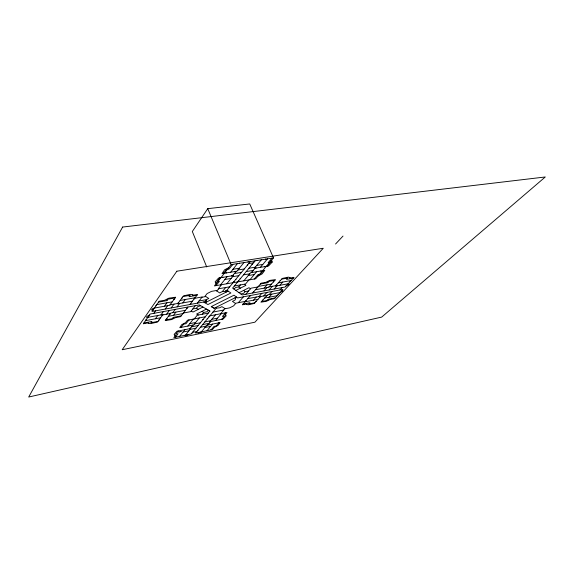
<?xml version="1.0" encoding="UTF-8"?>
<svg xmlns="http://www.w3.org/2000/svg" width="574" height="574" viewBox="0 0 574 574"><rect width="100%" height="100%" fill="white"/><g stroke="black" fill="none" stroke-linecap="round" stroke-linejoin="round"><path stroke-width="0.86" d="M154.37 308.08L169.732 305.289L175.601 297.217L168.878 298.164L164.573 300.274L159.177 301.228L151.974 311.488L203.655 301.996L205.607 301.314L206.453 299.635L208.793 298.451L205.097 296.141L207.099 293.587L211.476 291.37L216.118 290.552L219.684 292.927L222.339 291.585L225.317 291.37L226.307 292.044M205.607 301.314L206.604 301.981L205.6 301.321L206.453 299.635L199.042 300.984M273.504 257.898L231.157 264.6L214.411 285.917L255.717 278.777L273.504 257.898L249.733 203.957L207.752 208.663L192.319 231.509L206.712 266.953M153.839 313.354L155.547 310.835M145.538 320.658L155.432 318.778L157.793 315.499M164.444 306.251L166.926 302.799L172.193 301.895M160.993 314.896L163.396 311.582M165.226 309.056L167.687 305.662M147.848 317.365L163.009 314.516L157.498 322.071L150.639 323.607L148.192 323.298L148.551 322.796L143.335 323.793L150.187 314.028L199.336 304.923L209.89 311.108L191.25 333.968L173.836 337.555L175.644 335.259L174.711 335.453L174.977 335.13L174.101 334.412L176.943 331.277L190.833 328.464L185.438 335.166M166.589 314.215L169.337 310.484M171.188 307.958L174.001 304.134M187.949 307.033L180.566 316.661L175.594 317.609L171.554 319.582L165.204 320.593L170.779 313.06L185.431 310.312M192.441 301.171L177.603 303.861L183.58 295.811L190.554 294.347L192.893 294.792L192.477 295.337L197.607 294.426L189.865 304.529M172.767 312.687L175.221 309.393M177.101 306.875L179.612 303.495M168.397 316.281L173.448 315.363L175.895 312.105M182.783 302.921L185.352 299.499L195.052 297.755M205.284 316.755L187.447 320.242L185.524 322.681L181.728 324.654L179.755 327.682L187.82 326.075L193.309 319.094M228.789 267.613L224.527 269.866L222.023 273.633L230.683 272.205L237.457 263.602M195.382 305.655L190.719 311.639L183.343 313.038M197.348 303.151L202.177 296.959L194.629 298.315M178.227 331.019L175.737 334.197L178.105 333.709L175.314 337.254M181.04 327.431L183.601 324.167L186.005 323.686L188.961 319.94M219.935 277.823L216.879 281.726L219.426 281.296L215.996 285.637M223.401 273.403L226.558 269.378L229.141 268.962L232.786 264.341M192.821 308.934L196.466 308.252L197.721 306.652L200.685 305.712M218.005 281.691L218.292 281.332M227.706 269.364L228 268.984M178.945 332.49L179.54 331.729L181.262 331.377L180.867 331.88M222.647 277.529L222.942 277.163M226.127 273.116L226.429 272.743M179.554 336.378L184.972 329.655M220.545 284.855L227.175 276.618L233.46 275.556L226.852 283.764M194.292 318.9L197.219 315.226L208.262 313.095M221.586 284.675L218.278 288.815L229.722 286.806M239.258 263.488L239.566 263.1M231.494 276.051L231.788 275.678M235.017 271.667L235.311 271.294M190.059 328.622L192.929 325.056M232.635 275.699L236.158 271.315M185.022 335.252L185.603 335.754L187.562 335.345L188.172 334.599M199.329 317.917L193.703 324.906L187.82 326.075M202.263 314.251L203.748 312.414L206.705 311.847L208.613 310.362M243.921 262.583L236.99 271.179L230.683 272.205M247.946 262.11L248.262 261.722M250.3 261.572L226.888 290.272L225.309 291.37L226.199 290.394M207.006 330.71L212.524 324.088L220.122 322.552L217.998 325.458L214.375 327.324L212.437 329.591L195.598 333.071L215.587 308.984L211.275 306.588L234.005 295.187L237.629 297.913L282.932 289.425L274.422 298.674L270.132 299.499L266.336 301.336L260.912 302.182L267.427 294.943L280.033 292.575M249.92 279.782L256.664 271.689M255.071 260.818L232.599 288.112L242.171 294.921L285.142 287.022L294.046 277.35L289.648 278.132L290.121 277.608L288.342 277.134L282.315 278.412L275.369 286.117L288.105 283.807M222.339 291.585L225.704 287.509M257.08 260.661L257.396 260.28M198.64 332.439L198.023 333.185L201.718 331.801M201.316 331.887L206.862 325.228L212.524 324.088M215.602 314.739L209.819 321.684L223.15 319.015L226.213 315.851L225.532 315.083L225.826 314.746L224.936 314.925L226.981 312.514L209.74 315.887M233.84 288.995L235.806 287.445L238.784 286.921L240.456 284.912M243.842 280.829L250.623 272.693L264.779 270.332L262.117 273.906L258.078 276.015M261.342 259.821L254.239 268.352L268.481 266.006L272.162 262.167L271.803 262.225L272.298 261.651L271.581 261.105L271.94 260.696L270.985 260.854M207.616 325.078L210.572 321.533M251.426 272.557L255.043 268.216M252.23 272.578L252.538 272.212M255.861 268.237L256.169 267.871M265.532 259.326L265.848 258.946M220.61 313.763L224.979 308.561M248.929 279.954L245.5 284.03L234.35 285.981M215.508 320.543L221.421 313.605M260.323 267.341L267.563 258.838M260.668 271.172L260.976 270.813M264.341 266.838L264.657 266.472M211.045 329.878L214.016 326.384L216.254 325.924L218.924 322.796M225.553 312.794L222.418 316.489L224.685 316.037L221.944 319.252M254.232 279.036L257.855 274.767L260.237 274.365L263.502 270.541M271.976 258.142L268.13 262.67L270.548 262.282L267.19 266.214M269.184 262.662L269.5 262.289M248.614 290.968L245.177 291.592L243.799 293.214L241.008 294.089M235.362 303.359L238.361 302.685L243.462 296.744M245.794 294.254L250.989 288.198L257.877 286.957M250.515 295.438L242.357 304.823L246.849 303.962L246.418 304.442L248.312 304.801L254.275 303.459L260.747 296.191L247.731 298.631M252.632 292.998L261.163 283.176L265.769 282.358L269.802 280.399L275.484 279.617L268.625 287.344L255.473 289.727M244.983 301.802L253.486 300.188L256.269 297.031M264.097 288.162L267.01 284.862L271.502 284.094M259.017 296.521L261.837 293.336M263.99 290.91L266.874 287.66M263.724 295.976L266.939 292.388M269.098 289.97L272.385 286.304M269.134 294.62L271.99 291.456M274.171 289.038L277.242 285.723M216.757 290.975L218.794 288.722M264.65 298.035L268.984 297.253L271.825 294.118M279.811 285.314L282.788 282.035L291.111 280.543M279.925 289.985L282.128 287.581M335.568 244.007L343.015 236.072M204.99 302.799L228.136 291.126L226.895 290.265L230.877 292.998L207.896 304.557L203.655 301.996M202.923 307.025L192.986 312.034L191.192 311.036M235.864 290.43L245.894 285.378L244.366 284.223M209.883 311.108L206.453 309.092L196.617 314.043L198.36 315.011M239.049 292.704L248.98 287.703L250.458 288.822M236.639 296.988L214.088 308.303L211.275 306.595M191.58 333.257L192.168 333.135M195.935 332.36L196.516 332.238M175.278 336.981L175.874 336.859M211.038 329.612L211.605 329.49M193.094 331.399L193.682 331.277M197.463 330.502L198.044 330.387M192.541 332.382L196.896 331.485M177.667 331.406L178.277 331.284M218.364 323.169L218.938 323.054M190.094 329.376L195.956 328.192M200.34 327.302L206.109 326.132M183.027 332.016L188.946 330.811M204.925 327.553L210.644 326.391M191.486 326.85L198.145 325.508M202.543 324.626L209.087 323.313M190.051 328.321L190.647 328.206M207.623 324.776L208.204 324.662M194.356 323.958L200.355 322.803M204.774 321.921L210.744 320.694M180.997 327.158L181.606 327.037M221.93 318.986L222.504 318.871M192.333 325.48L192.936 325.365M209.976 321.957L210.558 321.835M155.432 318.778L160.641 317.752M253.486 300.188L257.97 299.305M202.715 319.603L203.311 319.481M207.149 318.728L207.745 318.606M189.65 323.693L195.634 322.502M211.799 319.295L217.589 318.154M188.372 320.357L188.989 320.242M224.965 313.203L225.546 313.088M204.315 317.637L204.911 317.515M208.764 316.762L209.359 316.647M157.994 321.397L150.998 322.739L151.916 321.454L143.895 322.99M165.707 319.912L172.552 318.599L173.506 317.329L181.176 315.865M254.856 302.807L248.843 303.962L249.927 302.728L243.032 304.048M261.507 301.529L267.398 300.396L268.51 299.176L275.125 297.913M212.846 312.105L223.767 310.003M158.704 320.034L159.357 319.905M166.438 318.556L167.084 318.427M255.796 301.486L256.356 301.379M262.454 300.216L263.014 300.109M151.127 322.158L151.787 322.036M172.702 318.025L173.348 317.903M249.094 303.402L249.668 303.287M267.678 299.843L268.23 299.736M145.896 319.732L146.571 319.603M183.364 312.651L184.003 312.529M245.521 300.905L246.103 300.798M277.744 294.814L278.297 294.713M238.361 302.685L245.363 301.357M173.448 315.363L182.941 313.562M268.984 297.253L277.163 295.703M180.121 300.475L185.352 299.499M278.297 282.874L282.788 282.035M147.683 317.594L146.42 317.25L147.202 316.131L148.946 315.8M279.832 292.797L282.803 290.839L281.389 291.104M162.693 314.947L170.464 313.49M260.381 296.607L267.053 295.352M161.99 315.528L162.65 315.399M169.761 314.064L170.413 313.942M259.656 297.153L260.223 297.045M266.336 295.897L266.896 295.789M149.039 315.248L149.714 315.119M186.758 308.231L187.397 308.109M249.26 296.6L249.841 296.493M281.655 290.573L282.207 290.466M153.236 309.687L151.486 310.01L152.289 308.855L154.535 307.836M286.713 285.321L288.134 285.063L289.138 283.979L288.313 283.578M152.454 310.383L153.136 310.254M190.432 303.431L191.07 303.316M253.313 291.929L253.902 291.822M285.888 285.967L286.44 285.866M155.726 305.727L156.408 305.605M193.933 298.853L194.586 298.731M257.188 287.466L257.776 287.366M289.92 281.583L290.48 281.482M170.105 304.371L170.779 304.249M177.997 302.943L178.657 302.821M269.17 286.455L269.744 286.354M275.929 285.235L276.503 285.127M170.055 304.844L177.933 303.416M268.998 286.914L275.75 285.694M156.802 304.615L166.926 302.799M258.35 286.412L267.01 284.862M201.955 297.239L205.765 296.557M175.056 297.963L167.823 299.241L166.826 300.64L158.56 302.103M183.027 296.557L190.094 295.309L189.054 296.693L196.947 295.287M274.853 280.334L268.675 281.425L267.498 282.76L260.438 284.008M281.676 279.129L287.725 278.06L286.519 279.38L293.285 278.175M166.984 300.001L167.665 299.879M189.241 296.062L189.901 295.94M267.793 282.143L268.374 282.042M286.835 278.77L287.402 278.67M173.585 299.578L174.259 299.463M181.549 298.164L182.216 298.049M273.238 281.87L273.82 281.769M280.055 280.657L280.629 280.557M233.525 281.805L234.156 281.698M238.188 281.002L238.813 280.894M215.996 285.292L216.642 285.178M254.268 278.691L254.87 278.584M235.383 279.531L236.007 279.423M240.054 278.734L240.678 278.627M216.628 283.097L215.623 283.262L215.946 282.867L215.142 281.877L218.558 278.053L227.175 276.618M232.384 276.754L238.841 275.62M243.534 274.831L249.79 273.827M224.807 279.502L231.15 278.433M248.248 275.542L254.361 274.508M232.671 275.305L233.309 275.204M251.477 272.169L252.101 272.069M219.297 278.275L219.95 278.168M262.863 270.985L263.473 270.885M235.476 271.818L236.122 271.71M254.361 268.711L254.985 268.61M234.393 273.518L241.518 272.334M246.232 271.552L253.227 270.397M237.815 270.01L244.237 269.005M248.965 268.237L255.358 267.147M223.394 273.052L224.054 272.944M267.226 265.87L267.836 265.769M232.944 269.271L239.365 268.23M256.678 265.425L262.856 264.42M248.664 263.581L253.421 262.82M247.179 265.052L247.825 264.951M251.936 264.291L252.567 264.191M232.111 264.829L232.771 264.729M271.301 258.623L271.925 258.522M249.152 262.634L249.798 262.533M253.916 261.88L254.555 261.78M216.685 308.13L215.673 307.506L216.685 308.13L219.663 307.779L221.908 306.645L225.23 308.719L229.564 307.886L233.64 305.842L235.62 303.524L232.42 301.393L234.974 300.116L235.785 298.516L234.852 297.884M196.466 308.252L198.353 309.329M201.926 311.373L203.748 312.414M238.784 286.921L240.441 288.126M243.577 290.422L245.177 291.592M207.752 208.663L231.157 264.6M122.621 227.06L28.7 397.029L381.703 317.085L545.3 176.971L122.621 227.06M176.849 271.208L122.19 349.731L254.913 322.193L323.262 248.262L176.849 271.208"/></g></svg>
